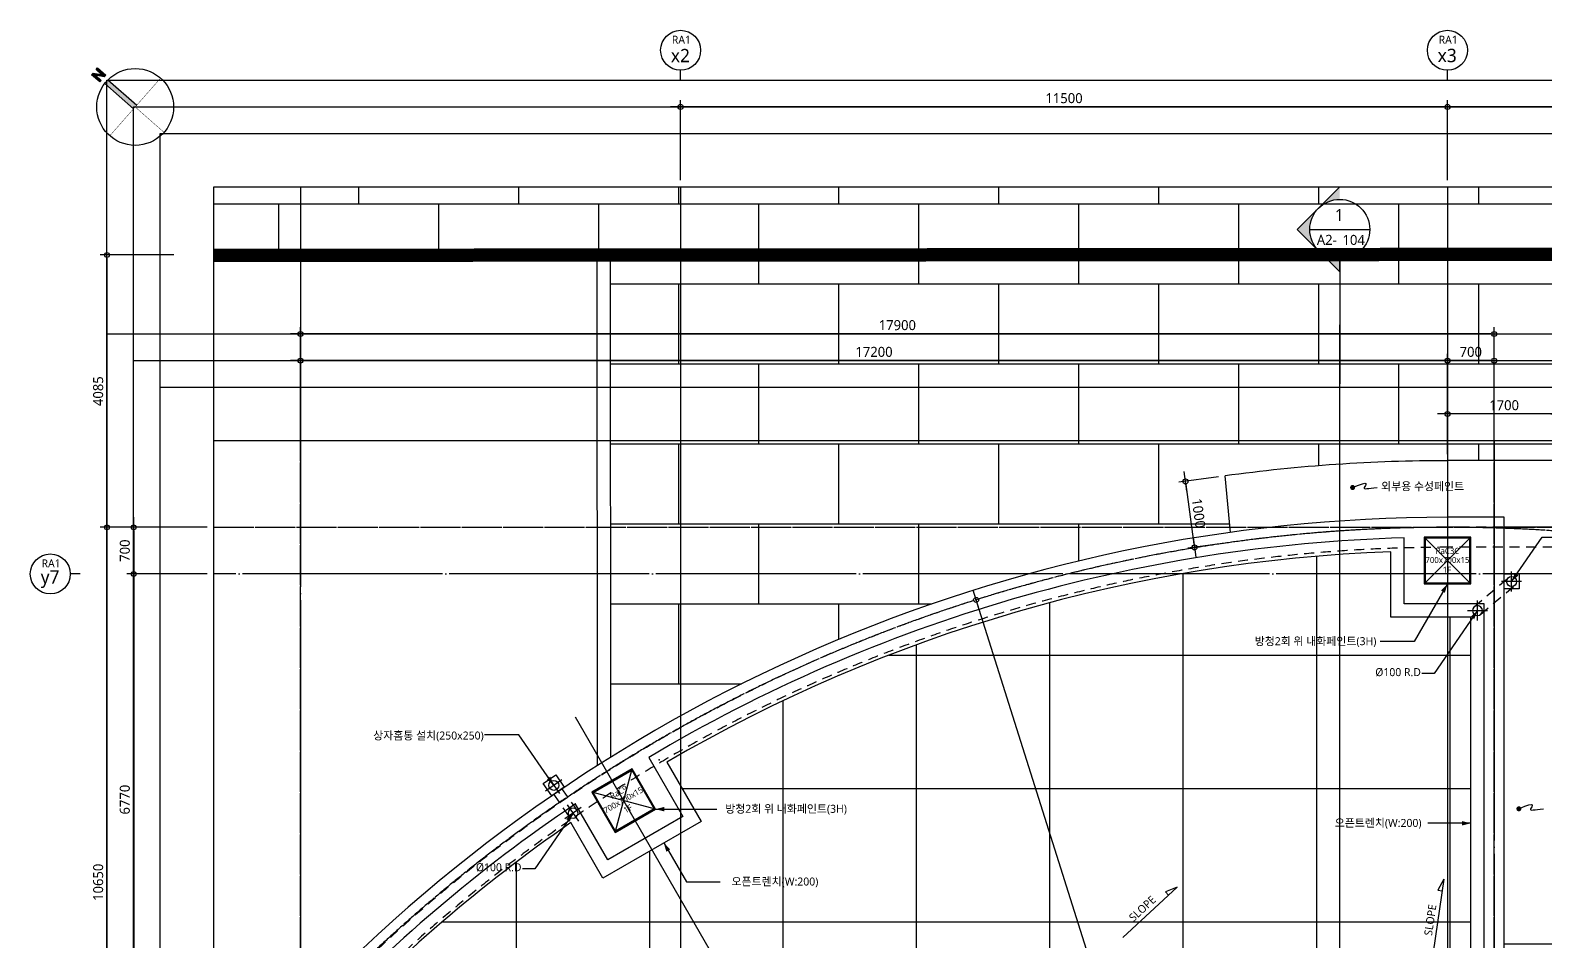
# Model space of a CAD drawing. Header units: millimetres. Extents: x 184384 to 428726, y 73696 to 101396.
# Drawn here: x 225434 to 248161, y 86646 to 100318 of the extents above; entities that cross this region are included whole.
import ezdxf
from ezdxf.enums import TextEntityAlignment as Align
from ezdxf.xclip import XClip

# ---------------------------------------------------------------- set-up
doc = ezdxf.new("R2010")
doc.units = ezdxf.units.MM
doc.header["$LTSCALE"] = 100
doc.header["$MEASUREMENT"] = 0
doc.header["$XCLIPFRAME"] = 0
doc.header["$PDSIZE"] = -10
for name, pattern in [('-HID', [2.5, 1.5, -1]), ('CEN', [62, 60, -1, 0, -1]), ('PHANTOM2', [1.25, 0.625, -0.125, 0.125, -0.125, 0.125, -0.125])]:
    doc.linetypes.add(name, pattern=pattern)
doc.layers.get('0').update_dxf_attribs({"linetype": 'CONTINUOUS'})
doc.layers.get('DEFPOINTS').update_dxf_attribs({"color": 171, "linetype": 'CONTINUOUS'})
for name, color, linetype in [('CEN(ST)', 1, 'CEN'), ('COL-STEEL', 2, 'CONTINUOUS'), ('CON', 2, 'CONTINUOUS'), ('ELE-2', 3, 'CONTINUOUS'), ('ELE-3', 4, 'CONTINUOUS'), ('ELE4', 4, 'CONTINUOUS'), ('ELE9', 9, 'CONTINUOUS'), ('LAND-2', 4, 'CONTINUOUS'), ('LED', 7, 'CONTINUOUS'), ('NDIM', 7, 'CONTINUOUS'), ('RAMP-ELE3', 252, 'CONTINUOUS'), ('SASAC 도면번호', 6, 'CONTINUOUS'), ('SYM', 7, 'CONTINUOUS'), ('SYM(AXIS)', 7, 'CONTINUOUS'), ('SYMBOL', 7, 'CONTINUOUS'), ('TEXT', 3, 'CONTINUOUS'), ('TEXT(AXIS)', 2, 'CONTINUOUS'), ('TEXT(MIN)', 7, 'CONTINUOUS'), ('TEXT-기입', 6, 'CONTINUOUS'), ('대지', 1, 'PHANTOM2'), ('토목(식생보강토옹벽)', 254, 'CONTINUOUS'), ('트렌치', 9, 'CONTINUOUS'), ('홈통', 6, 'CONTINUOUS')]:
    doc.layers.add(name, color=color, linetype=linetype)
doc.layers.add('WORK', color=11, linetype='CONTINUOUS', plot=False)
doc.styles.add('CGS', font='cgse', dxfattribs={"bigfont": 'cgs'})
doc.styles.add('TE', font='malgun_0.ttf')
doc.styles.add('나눔바른고딕', font='NanumBarunGothic.ttf')
doc.dimstyles.new('NDIM 1200', dxfattribs={"dimscale": 500, "dimtxt": 3, "dimasz": 1, "dimexe": 2, "dimexo": 2, "dimgap": 1, "dimtad": 1, "dimdec": 0, "dimdsep": 46, "dimtxsty": 'CGS', "dimblk": 'DOT0', "dimcen": 1, "dimdle": 8, "dimclrd": 2, "dimclre": 2, "dimclrt": 2, "dimadec": 0, "dimazin": 0, "dimtfac": 1, "dimtdec": 0, "dimtix": 1, "dimtmove": 2, "dimatfit": 3, "dimldrblk": 'DOT0', "dimfxl": 1, "dimtolj": 1, "dimtzin": 0, "dimlwd": -1, "dimlwe": -1, "dimarcsym": 0})

# ---------------------------------------------------------------- blocks, each defined once
blk = doc.blocks.new('north1')
at = {"color": 6}
for p, q in [((0, 0.06), (0.998, 0.06)), ((1.12, 0.12), (1.405, 0.12)), ((1.12, 0.064), (1.12, 0.12)), ((1.319, 0.064), (1.12, 0.064)), ((1.12, -0.057), (1.319, 0.064)), ((1.405, 0.061), (1.215, -0.057)), ((1.405, 0.12), (1.405, 0.061)), ((0.998, -0.06), (0, -0.06)), ((1.12, -0.117), (1.12, -0.057)), ((1.405, -0.117), (1.12, -0.117)), ((1.215, -0.057), (1.405, -0.057)), ((1.405, -0.057), (1.405, -0.117))]:
    blk.add_line(p, q, dxfattribs=at)
at = {"color": 6, "const_width": 0.01}
for points in [[(0, -1), (0, 1)], [(0, 0), (-1, 0)]]:
    blk.add_lwpolyline(points, dxfattribs=at)
blk.add_circle((0, 0), 1)
at = {"color": 6}
for points in [[(0.998, 0.06), (1, 0), (0, 0.06), (0, 0)], [(1.12, 0.12), (1.12, 0.064), (1.405, 0.12), (1.319, 0.064)], [(1.319, 0.064), (1.215, -0.057), (1.12, -0.057), (1.12, -0.117)], [(1.405, 0.12), (1.319, 0.064), (1.405, 0.061), (1.215, -0.057)], [(0.998, -0.06), (1, 0), (0, -0.06), (0, 0)], [(1.12, -0.057), (1.12, -0.117), (1.405, -0.057), (1.405, -0.117)]]:
    blk.add_solid(points, dxfattribs=at)
blk = doc.blocks.new('A$C2EB71741')
at = {"layer": 'SYM'}
for p, q in [((0, 3920), (3920, 0)), ((0, 3920), (858, 3532)), ((858, 3532), (623, 3297))]:
    blk.add_line(p, q, dxfattribs=at)
blk = doc.blocks.new('A$C64A97E52')
at = {"layer": '홈통', "color": 1}
for p, q in [((200, 400), (200, 0)), ((400, 200), (0, 200))]:
    blk.add_line(p, q, dxfattribs=at)
at = {"layer": '홈통', "ltscale": 0.1}
blk.add_circle((200, 200), 100, dxfattribs=at)
blk = doc.blocks.new('A$C1AAE46AC')
at = {"layer": '홈통'}
blk.add_lwpolyline([(350, 50), (50, 50), (50, 350), (350, 350)], close=True, dxfattribs=at)
at = {"rotation": 180}
blk.add_blockref('A$C64A97E52', (400, 400), dxfattribs=at)
blk = doc.blocks.new('지상1층 램프평면-수정20220621')
at = {"layer": 'RAMP-ELE3', "linetype": '-HID'}
for points in [[(49700, 700), (23000, 700, 0.414214), (-500, -22800), (-500, -42800)], [(49700, 400), (23000, 400, 0.414214), (-200, -22800), (-200, -42800)]]:
    blk.add_lwpolyline(points, format="xyb", dxfattribs=at)
at = {"layer": 'WORK'}
blk.add_point((11177, -2790), dxfattribs=at)
blk = doc.blocks.new('*U139')
at = {"color": 0, "linetype": 'ByBlock'}
for p, q in [((350, 350), (-350, 350)), ((-350, 350), (-350, -350)), ((-335, 335), (335, 335)), ((-335, -335), (-335, 335)), ((335, 335), (335, -335)), ((350, -350), (350, 350)), ((-350, -350), (350, -350)), ((335, -335), (-335, -335))]:
    blk.add_line(p, q, dxfattribs=at)
at = {"layer": 'DEFPOINTS'}
blk.add_point((0, 0), dxfattribs=at)
blk = doc.blocks.new('RC9-1F')
at = {"layer": 'DEFPOINTS', "ltscale": 10000}
for p, q in [((-350, -350), (350, 350)), ((350, -350), (-350, 350))]:
    blk.add_line(p, q, dxfattribs=at)
at = {"ltscale": 0.1}
blk.add_blockref('*U139', (0, 0), dxfattribs=at)
at = {"layer": 'DEFPOINTS', "style": 'TE'}
for s, p in [('700x700x15', (0, -35)), ('RaC9', (0, 102)), ('1F', (-6, -182))]:
    blk.add_text(s, height=90, dxfattribs=at).set_placement(p, align=Align.CENTER)
blk = doc.blocks.new('RC3C-1F')
for points in [[(-350, -350), (350, -350), (350, 350), (-350, 350)], [(-335, -335), (335, -335), (335, 335), (-335, 335)]]:
    blk.add_lwpolyline(points, close=True)
at = {"layer": 'DEFPOINTS', "ltscale": 10000}
for p, q in [((-350, -350), (350, 350)), ((350, -350), (-350, 350))]:
    blk.add_line(p, q, dxfattribs=at)
at = {"layer": 'DEFPOINTS', "style": 'TE'}
for s, p in [('700x700x15', (0, -35)), ('RaC3C', (0, 102)), ('1F', (-6, -182))]:
    blk.add_text(s, height=90, dxfattribs=at).set_placement(p, align=Align.CENTER)
blk = doc.blocks.new('경비동 지붕')
at = {"layer": 'CEN(ST)', "ltscale": 0.1}
for points in [[(-17900, -2000), (-17900, 12650)], [(0, -2000), (0, 12650)], [(-19900, 10650), (2000, 10650)], [(-19900, 3183), (-16900, 3183)], [(-19900, 0), (2000, 0)]]:
    blk.add_lwpolyline(points, dxfattribs=at)
blk.add_arc((-691, -12915), 23565, 83.444, 144.6026, dxfattribs=at)
at = {"layer": 'CON', "ltscale": 0.1}
blk.add_lwpolyline([(-18050, 3242), (-18050, -150), (150, -150), (150, 10800), (-700, 10800, 0.20814)], format="xyb", close=True, dxfattribs=at)
for points in [[(-350, 10500), (-1050, 10500), (-1050, 9800), (-350, 9800)], [(-13533, 6678), (-13183, 6072), (-12577, 6422), (-12927, 7028)]]:
    blk.add_lwpolyline(points, close=True, dxfattribs=at)
blk.add_arc((-691, -12915), 23415, 136.613, 136.6297, dxfattribs=at)
at = {"layer": 'ELE-2', "ltscale": 1000}
for points in [[(-1350, 10491, 0.128027), (-12679, 7198, 0.128027)], [(-13778, 6501, 0.055843), (-17750, 3124), (-17750, 150), (-150, 150), (-150, 9500)]]:
    blk.add_lwpolyline(points, format="xyb", dxfattribs=at)
for points in [[(-150, 9500), (-1350, 9500), (-1350, 10491)], [(-12678, 7197), (-12167, 6312), (-13293, 5662), (-13781, 6507)]]:
    blk.add_lwpolyline(points, dxfattribs=at)
blk = doc.blocks.new('DOT0')
blk.add_line((-3, 0), (3, 0))
at = {"color": 6}
blk.add_circle((0, 0), 0.75, dxfattribs=at)
blk = doc.blocks.new('*D281')
at = {"layer": 'DEFPOINTS', "color": 0, "ltscale": 0.4, "transparency": 16777216}
for p in [(246687, 99168), (246687, 97968), (258187, 97968)]:
    blk.add_point(p, dxfattribs=at)
at = {"layer": 'NDIM', "ltscale": 0.4, "transparency": 16777216}
for p, q in [((246687, 98068), (246687, 99268)), ((258137, 99168), (246737, 99168)), ((258187, 98068), (258187, 99268))]:
    blk.add_line(p, q, dxfattribs=at)
at = {"layer": 'NDIM', "ltscale": 0.4, "transparency": 16777216, "xscale": 50, "yscale": 50, "zscale": 50, "rotation": 180}
blk.add_blockref('DOT0', (246687, 99168), dxfattribs=at)
at = {"layer": 'NDIM', "ltscale": 0.4, "transparency": 16777216, "xscale": 50, "yscale": 50, "zscale": 50}
blk.add_blockref('DOT0', (258187, 99168), dxfattribs=at)
at = {"layer": 'NDIM', "ltscale": 0.4, "transparency": 16777216, "insert": (252437, 99299), "char_height": 150, "attachment_point": 5, "style": '나눔바른고딕'}
blk.add_mtext('\\A1;11500', dxfattribs=at)
blk = doc.blocks.new('*D282')
at = {"layer": 'DEFPOINTS', "color": 0, "ltscale": 0.4, "transparency": 16777216}
for p in [(235187, 99168), (235187, 97968), (246687, 97968)]:
    blk.add_point(p, dxfattribs=at)
at = {"layer": 'NDIM', "ltscale": 0.4, "transparency": 16777216}
for p, q in [((235187, 98068), (235187, 99268)), ((246637, 99168), (235237, 99168)), ((246687, 98068), (246687, 99268))]:
    blk.add_line(p, q, dxfattribs=at)
at = {"layer": 'NDIM', "ltscale": 0.4, "transparency": 16777216, "xscale": 50, "yscale": 50, "zscale": 50, "rotation": 180}
blk.add_blockref('DOT0', (235187, 99168), dxfattribs=at)
at = {"layer": 'NDIM', "ltscale": 0.4, "transparency": 16777216, "xscale": 50, "yscale": 50, "zscale": 50}
blk.add_blockref('DOT0', (246687, 99168), dxfattribs=at)
at = {"layer": 'NDIM', "ltscale": 0.4, "transparency": 16777216, "insert": (240937, 99299), "char_height": 150, "attachment_point": 5, "style": '나눔바른고딕'}
blk.add_mtext('\\A1;11500', dxfattribs=at)
blk = doc.blocks.new('A$C2F20087E')
at = {"layer": 'SYM(AXIS)'}
blk.add_line((600, 0), (600, 300), dxfattribs=at)
blk.add_circle((600, 900), 600, dxfattribs=at)
blk = doc.blocks.new('*D284')
at = {"layer": 'DEFPOINTS', "color": 0, "ltscale": 0.4, "transparency": 16777216}
for p in [(228184, 92862), (226584, 82212), (228184, 82212)]:
    blk.add_point(p, dxfattribs=at)
at = {"layer": 'NDIM', "ltscale": 0.4, "transparency": 16777216}
for p, q in [((228084, 92862), (226484, 92862)), ((226584, 92812), (226584, 82262)), ((228084, 82212), (226484, 82212))]:
    blk.add_line(p, q, dxfattribs=at)
at = {"layer": 'NDIM', "ltscale": 0.4, "transparency": 16777216, "xscale": 50, "yscale": 50, "zscale": 50}
for p, rotation in [((226584, 92862), 90), ((226584, 82212), 270)]:
    blk.add_blockref('DOT0', p, dxfattribs=dict(at, rotation=rotation))
at = {"layer": 'NDIM', "ltscale": 0.4, "transparency": 16777216, "insert": (226452, 87537), "char_height": 150, "attachment_point": 5, "rotation": 90, "style": '나눔바른고딕'}
blk.add_mtext('\\A1;10650', dxfattribs=at)
blk = doc.blocks.new('*D286')
at = {"layer": 'DEFPOINTS', "color": 0, "ltscale": 0.4, "transparency": 16777216}
for p in [(228184, 92162), (226984, 85392), (228184, 85392)]:
    blk.add_point(p, dxfattribs=at)
at = {"layer": 'NDIM', "ltscale": 0.4, "transparency": 16777216}
for p, q in [((228084, 92162), (226884, 92162)), ((226984, 92112), (226984, 85442)), ((228084, 85392), (226884, 85392))]:
    blk.add_line(p, q, dxfattribs=at)
at = {"layer": 'NDIM', "ltscale": 0.4, "transparency": 16777216, "xscale": 50, "yscale": 50, "zscale": 50}
for p, rotation in [((226984, 92162), 90), ((226984, 85392), 270)]:
    blk.add_blockref('DOT0', p, dxfattribs=dict(at, rotation=rotation))
at = {"layer": 'NDIM', "ltscale": 0.4, "transparency": 16777216, "insert": (226852, 88777), "char_height": 150, "attachment_point": 5, "rotation": 90, "style": '나눔바른고딕'}
blk.add_mtext('\\A1;6770', dxfattribs=at)
blk = doc.blocks.new('*D287')
at = {"layer": 'DEFPOINTS', "color": 0, "ltscale": 0.4, "transparency": 16777216}
for p in [(227684, 96947), (226584, 92862), (228184, 92862)]:
    blk.add_point(p, dxfattribs=at)
at = {"layer": 'NDIM', "ltscale": 0.4, "transparency": 16777216}
for p, q in [((227584, 96947), (226484, 96947)), ((226584, 96897), (226584, 92912)), ((228084, 92862), (226484, 92862))]:
    blk.add_line(p, q, dxfattribs=at)
at = {"layer": 'NDIM', "ltscale": 0.4, "transparency": 16777216, "xscale": 50, "yscale": 50, "zscale": 50}
for p, rotation in [((226584, 96947), 90), ((226584, 92862), 270)]:
    blk.add_blockref('DOT0', p, dxfattribs=dict(at, rotation=rotation))
at = {"layer": 'NDIM', "ltscale": 0.4, "transparency": 16777216, "insert": (226452, 94904), "char_height": 150, "attachment_point": 5, "rotation": 90, "style": '나눔바른고딕'}
blk.add_mtext('\\A1;4085', dxfattribs=at)
blk = doc.blocks.new('*D288')
at = {"layer": 'DEFPOINTS', "color": 0, "ltscale": 0.4, "transparency": 16777216}
for p in [(228184, 92862), (226984, 92162), (228184, 92162)]:
    blk.add_point(p, dxfattribs=at)
at = {"layer": 'NDIM', "ltscale": 0.4, "transparency": 16777216}
for p, q in [((228084, 92862), (226884, 92862)), ((226984, 92812), (226984, 92212)), ((228084, 92162), (226884, 92162))]:
    blk.add_line(p, q, dxfattribs=at)
at = {"layer": 'NDIM', "ltscale": 0.4, "transparency": 16777216, "xscale": 50, "yscale": 50, "zscale": 50}
for p, rotation in [((226984, 92862), 90), ((226984, 92162), 270)]:
    blk.add_blockref('DOT0', p, dxfattribs=dict(at, rotation=rotation))
at = {"layer": 'NDIM', "ltscale": 0.4, "transparency": 16777216, "insert": (226852, 92512), "char_height": 150, "attachment_point": 5, "rotation": 90, "style": '나눔바른고딕'}
blk.add_mtext('\\A1;700', dxfattribs=at)
blk = doc.blocks.new('*D292')
at = {"layer": 'DEFPOINTS', "color": 0, "ltscale": 0.4, "transparency": 16777216}
for p in [(246687, 95362), (246687, 94162), (247387, 94162)]:
    blk.add_point(p, dxfattribs=at)
at = {"layer": 'NDIM', "ltscale": 0.4, "transparency": 16777216}
for p, q in [((246687, 94262), (246687, 95462)), ((247387, 94262), (247387, 95462)), ((247337, 95362), (246737, 95362))]:
    blk.add_line(p, q, dxfattribs=at)
at = {"layer": 'NDIM', "ltscale": 0.4, "transparency": 16777216, "xscale": 50, "yscale": 50, "zscale": 50, "rotation": 180}
blk.add_blockref('DOT0', (246687, 95362), dxfattribs=at)
at = {"layer": 'NDIM', "ltscale": 0.4, "transparency": 16777216, "xscale": 50, "yscale": 50, "zscale": 50}
blk.add_blockref('DOT0', (247387, 95362), dxfattribs=at)
at = {"layer": 'NDIM', "ltscale": 0.4, "transparency": 16777216, "insert": (247037, 95493), "char_height": 150, "attachment_point": 5, "style": '나눔바른고딕'}
blk.add_mtext('\\A1;700', dxfattribs=at)
blk = doc.blocks.new('*D293')
at = {"layer": 'DEFPOINTS', "color": 0, "ltscale": 0.4, "transparency": 16777216}
for p in [(229487, 95362), (229487, 94162), (246687, 94162)]:
    blk.add_point(p, dxfattribs=at)
at = {"layer": 'NDIM', "ltscale": 0.4, "transparency": 16777216}
for p, q in [((229487, 94262), (229487, 95462)), ((246687, 94262), (246687, 95462)), ((246637, 95362), (229537, 95362))]:
    blk.add_line(p, q, dxfattribs=at)
at = {"layer": 'NDIM', "ltscale": 0.4, "transparency": 16777216, "xscale": 50, "yscale": 50, "zscale": 50, "rotation": 180}
blk.add_blockref('DOT0', (229487, 95362), dxfattribs=at)
at = {"layer": 'NDIM', "ltscale": 0.4, "transparency": 16777216, "xscale": 50, "yscale": 50, "zscale": 50}
blk.add_blockref('DOT0', (246687, 95362), dxfattribs=at)
at = {"layer": 'NDIM', "ltscale": 0.4, "transparency": 16777216, "insert": (238087, 95493), "char_height": 150, "attachment_point": 5, "style": '나눔바른고딕'}
blk.add_mtext('\\A1;17200', dxfattribs=at)
blk = doc.blocks.new('*D294')
at = {"layer": 'DEFPOINTS', "color": 0, "ltscale": 0.4, "transparency": 16777216}
for p in [(229487, 95762), (229487, 94162), (247387, 94162)]:
    blk.add_point(p, dxfattribs=at)
at = {"layer": 'NDIM', "ltscale": 0.4, "transparency": 16777216}
for p, q in [((229487, 94262), (229487, 95862)), ((247337, 95762), (229537, 95762)), ((247387, 94262), (247387, 95862))]:
    blk.add_line(p, q, dxfattribs=at)
at = {"layer": 'NDIM', "ltscale": 0.4, "transparency": 16777216, "xscale": 50, "yscale": 50, "zscale": 50, "rotation": 180}
blk.add_blockref('DOT0', (229487, 95762), dxfattribs=at)
at = {"layer": 'NDIM', "ltscale": 0.4, "transparency": 16777216, "xscale": 50, "yscale": 50, "zscale": 50}
blk.add_blockref('DOT0', (247387, 95762), dxfattribs=at)
at = {"layer": 'NDIM', "ltscale": 0.4, "transparency": 16777216, "insert": (238437, 95894), "char_height": 150, "attachment_point": 5, "style": '나눔바른고딕'}
blk.add_mtext('\\A1;17900', dxfattribs=at)
blk = doc.blocks.new('*D306')
at = {"layer": 'DEFPOINTS', "color": 0, "ltscale": 0.4, "transparency": 16777216}
for p in [(246687, 94562), (246687, 93861), (248387, 93862)]:
    blk.add_point(p, dxfattribs=at)
at = {"layer": 'NDIM', "ltscale": 0.4, "transparency": 16777216}
for p, q in [((246687, 93961), (246687, 94662)), ((248337, 94562), (246737, 94562)), ((248387, 93962), (248387, 94662))]:
    blk.add_line(p, q, dxfattribs=at)
at = {"layer": 'NDIM', "ltscale": 0.4, "transparency": 16777216, "xscale": 50, "yscale": 50, "zscale": 50, "rotation": 180}
blk.add_blockref('DOT0', (246687, 94562), dxfattribs=at)
at = {"layer": 'NDIM', "ltscale": 0.4, "transparency": 16777216, "xscale": 50, "yscale": 50, "zscale": 50}
blk.add_blockref('DOT0', (248387, 94562), dxfattribs=at)
at = {"layer": 'NDIM', "ltscale": 0.4, "transparency": 16777216, "insert": (247537, 94693), "char_height": 150, "attachment_point": 5, "style": '나눔바른고딕'}
blk.add_mtext('\\A1;1700', dxfattribs=at)
blk = doc.blocks.new('*D307')
at = {"layer": 'DEFPOINTS', "color": 0, "ltscale": 0.4, "transparency": 16777216}
for p in [(243351, 93633), (242893, 92561), (243487, 92642)]:
    blk.add_point(p, dxfattribs=at)
at = {"layer": 'NDIM', "ltscale": 0.4, "transparency": 16777216}
for p, q in [((243252, 93620), (242658, 93538)), ((242764, 93502), (242886, 92610)), ((243388, 92629), (242794, 92547))]:
    blk.add_line(p, q, dxfattribs=at)
at = {"layer": 'NDIM', "ltscale": 0.4, "transparency": 16777216, "xscale": 50, "yscale": 50, "zscale": 50}
for p, rotation in [((242757, 93551), 97.82505088946868), ((242893, 92561), 277.8250508894687)]:
    blk.add_blockref('DOT0', p, dxfattribs=dict(at, rotation=rotation))
at = {"layer": 'NDIM', "ltscale": 0.4, "transparency": 16777216, "insert": (242955, 93074), "char_height": 150, "attachment_point": 5, "rotation": 277.8251, "style": '나눔바른고딕'}
blk.add_mtext('\\A1;1000', dxfattribs=at)

msp = doc.modelspace()

# ---------------------------------------------------------------- hatches: boundary and pattern name
at = {"layer": 'ELE9', "ltscale": 0.1}
h = msp.add_hatch(dxfattribs=at)
h.set_pattern_fill('NET', color=256, scale=16000)
h.set_pattern_definition([(0, (40724.6, 28943.3), (0, 2000), []), (90, (40724.6, 28943.3), (-2000, 1e-13), [])])
edge = h.paths.add_edge_path()
edge.add_line((229836.9, 85256.2), (229836.9, 82562))
edge.add_line((229836.9, 82562), (247036.9, 82562))
edge.add_line((247036.9, 82562), (247036.9, 91512))
edge.add_line((247036.9, 91512), (245836.9, 91512))
edge.add_line((245836.9, 91512), (245836.9, 92496))
edge.add_arc((246696.3, 69296.7), 23215.3, 92.12148, 120.30971)
edge.add_line((234980.1, 89338.7), (235492.7, 88450.9))
edge.add_line((235492.7, 88450.9), (234020.4, 87600.9))
edge.add_line((234020.4, 87600.9), (233540.7, 88431.8))
edge.add_arc((247078.4, 68895), 23768.9, 124.71932, 136.50065)
at = {"layer": 'SYM'}
h = msp.add_hatch(color=256, dxfattribs=at)
h.paths.add_polyline_path([(244435.7, 97331.2), (244753.9, 97013, -0.4142136), (244753.9, 97649.3)])
h.paths.add_polyline_path([(244753.9, 97013), (245072.1, 96694.8), (245072.1, 96881.2, -0.1989124)])
h.paths.add_polyline_path([(244753.9, 97649.3, -0.1989124), (245072.1, 97781.2), (245072.1, 97967.5)])
at = {"layer": '토목(식생보강토옹벽)', "true_color": 0xc7c8ca}
h = msp.add_hatch(dxfattribs=at)
h.set_pattern_fill('AR-B816', color=9, scale=150)
h.set_pattern_definition([(0, (-46696842.3, -1935087.6), (0, 1200), []), (90, (-46696842.3, -1935087.6), (-1200, 1200), [1200, -1200])])
edge = h.paths.add_edge_path()
edge.add_line((248386.9, 93862), (248386.9, 92862.3))
edge.add_line((248386.9, 92862.3), (258674.8, 92862.3))
edge.add_arc((247556.4, 88909.9), 11800, 19.56979, 50.13895)
edge.add_line((255119.4, 97967.5), (228183.9, 97967.5))
edge.add_line((228183.9, 97967.5), (228183.9, 96941.9))
edge.add_line((228183.9, 96941.9), (234132.8, 96946.2))
edge.add_line((234132.8, 96946.2), (234138.3, 89414.5))
edge.add_arc((246696.3, 69296.9), 23715.4, 97.90987, 121.97352, ccw=False)
edge.add_line((243432.7, 92786.7), (243351.3, 93633.2))
edge.add_arc((246686.9, 69362), 24499.3, 90, 97.82505, ccw=False)
edge.add_line((246686.9, 93861.3), (248386.9, 93862))

# ---------------------------------------------------------------- linework, layer by layer
at = {"layer": 'CEN(ST)', "ltscale": 10000}
msp.add_line((242106.2, 75295.8), (233609.9, 90011.8), dxfattribs=at)
at = {"layer": 'CEN(ST)'}
for points in [[(229486.9, 97967.5), (229486.9, 76895.8)], [(247386.9, 94162), (247386.9, 76895.8)]]:
    msp.add_lwpolyline(points, dxfattribs=at)
at = {"layer": 'CEN(ST)', "ltscale": 10000}
for points in [[(235186.9, 97967.5), (235186.9, 75295.8)], [(246686.9, 97967.5), (246686.9, 75295.8)]]:
    msp.add_lwpolyline(points, dxfattribs=at)
at = {"layer": 'CEN(ST)', "ltscale": 0.5}
msp.add_lwpolyline([(259518.1, 92162), (228183.9, 92162)], dxfattribs=at)
at = {"layer": 'DEFPOINTS'}
msp.add_line((245072.1, 74795.8), (245072.1, 95901.4), dxfattribs=at)
at = {"layer": 'DEFPOINTS', "ltscale": 1000}
for p, q in [((228183.9, 94162), (249386.9, 94162)), ((228183.9, 76895.8), (228183.9, 94162))]:
    msp.add_line(p, q, dxfattribs=at)
at = {"layer": 'DEFPOINTS'}
for points in [[(226583.9, 99567.5), (260718.1, 99567.5), (260718.1, 73695.8), (226583.9, 73695.8)], [(226983.9, 99167.5), (260718.1, 99167.5), (260718.1, 74095.8), (226983.9, 74095.8)], [(227383.9, 98767.5), (260318.1, 98767.5), (260318.1, 74495.8), (227383.9, 74495.8)], [(228183.9, 97967.5), (259518.1, 97967.5), (259518.1, 75295.8), (228183.9, 75295.8)]]:
    msp.add_lwpolyline(points, close=True, dxfattribs=at)
at = {"layer": 'DEFPOINTS', "ltscale": 1000}
for points in [[(226583.9, 95762), (250986.9, 95762), (250986.9, 75295.8), (226583.9, 75295.8)], [(226983.9, 95362), (250586.9, 95362), (250586.9, 75695.8), (226983.9, 75695.8)], [(227383.9, 94962), (250186.9, 94962), (250186.9, 76095.8), (227383.9, 76095.8)]]:
    msp.add_lwpolyline(points, close=True, dxfattribs=at)
at = {"layer": 'ELE-3', "ltscale": 1000}
msp.add_line((243432.7, 92786.3), (243351.3, 93633.2), dxfattribs=at)
msp.add_lwpolyline([(247536.9, 86612), (248386.9, 86612), (248386.9, 93862), (246686.9, 93862)], dxfattribs=at)
msp.add_arc((246686.9, 69362), 24499.3, 90, 97.82505, dxfattribs=at)
at = {"layer": 'ELE4', "color": 8}
for points in [[(233938.4, 89288), (233932.8, 96946.1)], [(234138.3, 89414.2), (234132.8, 96946.2)]]:
    msp.add_lwpolyline(points, dxfattribs=at)
at = {"layer": 'LAND-2', "color": 8, "ltscale": 0.1}
msp.add_lwpolyline([(257686.9, 92862), (247536.9, 92862)], dxfattribs=at)
at = {"layer": 'LED', "const_width": 37.5}
for points in [[(245265.2, 93477.8, -1), (245265.2, 93440.3, -1)], [(247758.7, 88658.5, -1), (247758.7, 88621, -1)]]:
    msp.add_lwpolyline(points, format="xyb", close=True, dxfattribs=at)
at = {"layer": 'LED'}
for points in [[(245265.2, 93459.1), (245354.4, 93496.3), (245413.6, 93516.4), (245448.1, 93522.5), (245463.2, 93518), (245464.5, 93506.1), (245457.4, 93489.9), (245447.1, 93472.7), (245439.2, 93457.8), (245438.1, 93447.7), (245444.6, 93442.3), (245458.5, 93440.6), (245479.6, 93441.8), (245507.7, 93445.2), (245542.7, 93449.7), (245584.4, 93454.6), (245632.7, 93459.1)], [(247758.7, 88639.7), (247847.9, 88676.9), (247907.1, 88697), (247941.6, 88703.2), (247956.7, 88698.7), (247958, 88686.7), (247950.9, 88670.5), (247940.6, 88653.4), (247932.7, 88638.5), (247931.6, 88628.4), (247938.1, 88622.9), (247952, 88621.2), (247973.1, 88622.5), (248001.2, 88625.8), (248036.2, 88630.4), (248077.9, 88635.3), (248126.1, 88639.7)]]:
    msp.add_lwpolyline(points, dxfattribs=at)
at = {"layer": 'LED', "ltscale": 1000}
for points in [[(247649.4, 92049.5), (248105.2, 92712), (248438.2, 92712)], [(246686.9, 92012), (246186.9, 91149.5), (245680.2, 91149.5)], [(247136.9, 91612), (246486.6, 90667), (246302.4, 90667)], [(233284.1, 88991.2), (232762.5, 89749.2), (232247.2, 89749.2)], [(233573.2, 88575.5), (232998.6, 87740.4), (232814.4, 87740.4)], [(234809.7, 88633.9), (235730.1, 88633.9)], [(247036.9, 88422), (246391, 88422)], [(234934.1, 88128.4), (235273.6, 87542.8), (235780.3, 87542.8)]]:
    msp.add_lwpolyline(points, dxfattribs=at)
at = {"layer": 'LED'}
for points in [[(247649.4, 92049.5), (247697.5, 92178.2), (247752.4, 92140.4)], [(246686.9, 92012), (246648.8, 91879.9), (246591.2, 91913.3)], [(247136.9, 91612), (247088.7, 91483.2), (247033.8, 91521)], [(233284.1, 88991.2), (233235.9, 89120), (233181, 89082.2)], [(234809.7, 88633.9), (234943, 88667.2), (234943, 88600.5)], [(233573.2, 88575.5), (233525.1, 88446.7), (233470.2, 88484.5)], [(247036.9, 88422), (246903.5, 88455.4), (246903.5, 88388.7)], [(234934.1, 88128.4), (234972.2, 87996.3), (235029.9, 88029.8)]]:
    msp.add_solid(points, dxfattribs=at)
at = {"layer": 'NDIM', "ltscale": 0.4}
msp.add_line((244310.7, 76895.8), (239633.5, 91726.3), dxfattribs=at)
at = {"layer": 'SYM'}
for p, q in [((245072.1, 97967.5), (244435.7, 97331.2)), ((245072.1, 96694.8), (244435.7, 97331.2)), ((244622.1, 97331.2), (245522.1, 97331.2)), ((245072.1, 96694.8), (245072.1, 96881.2)), ((245072.1, 96881.2), (245072.1, 95012.3))]:
    msp.add_line(p, q, dxfattribs=at)
msp.add_circle((245072.1, 97331.2), 450, dxfattribs=at)
at = {"layer": '대지', "ltscale": 10, "const_width": 200}
msp.add_lwpolyline([(259518.1, 96875.3), (253325.1, 96960), (228183.9, 96941.5)], dxfattribs=at)
at = {"layer": '트렌치', "ltscale": 0.1}
msp.add_lwpolyline([(229836.9, 85256.2), (229836.9, 82562), (247036.9, 82562), (247036.9, 91512), (245836.9, 91512), (245836.9, 92496, 0.1236183), (234980.1, 89338.7), (235492.7, 88450.9), (234020.4, 87600.9), (233540.7, 88431.8, 0.0514511)], format="xyb", close=True, dxfattribs=at)
at = {"layer": '홈통', "color": 254, "linetype": '-HID'}
for p, q in [((233511.4, 88532.9), (233222.3, 88948.7)), ((233635, 88618), (233345.8, 89033.8))]:
    msp.add_line(p, q, dxfattribs=at)
for points in [[(247088.7, 91669.5), (247601.9, 92107.5)], [(247185, 91554.5), (247698.2, 91992.5)]]:
    msp.add_lwpolyline(points, dxfattribs=at)

# ---------------------------------------------------------------- block references
at = {"xscale": 0.5000000000000027, "yscale": 0.5000000000000027, "zscale": 0.5000000000000027}
for p in [(234886.9, 99567.5), (246386.9, 99567.5)]:
    msp.add_blockref('A$C2F20087E', p, dxfattribs=at)
ref = msp.add_blockref('지상1층 램프평면-수정20220621', (223686.9, 92162))
XClip(ref).set_block_clipping_path([(4497.0208026245, -16866.1383459165), (35831.2787201107, 5805.5914666534)])
for name, p, xscale, yscale, zscale, rotation in [('A$C2F20087E', (226183.9, 91862), 0.5000000000000044, 0.5000000000000044, 0.5000000000000044, 90), ('A$C64A97E52', (247286.9, 91762), -0.75, 0.75, 0.75, 89.99999999998522), ('A$C64A97E52', (233364.6, 88614), -0.7500000000000003, 0.7500000000000001, 0.75, 214.5327993846588), ('A$C2EB71741', (247103, 86956.9), -0.2000000000000001, 0.2000000000000001, 0.2000000000000001, 36.69503476028228), ('A$C2EB71741', (242603.7, 86679.6), -0.2, 0.2000000000000001, 0.2000000000000001, 357.7159129849092)]:
    msp.add_blockref(name, p, dxfattribs=dict(xscale=xscale, yscale=yscale, zscale=zscale, rotation=rotation))
at = {"layer": 'COL-STEEL', "ltscale": 0.1}
msp.add_blockref('RC3C-1F', (246686.9, 92362), dxfattribs=at)
at = {"layer": 'COL-STEEL', "ltscale": 0.1, "rotation": 30.00000000015339}
msp.add_blockref('RC9-1F', (234331.5, 88762), dxfattribs=at)
at = {"layer": 'NDIM', "ltscale": 0.4, "xscale": 49.99999999999999, "yscale": 49.99999999999999, "zscale": 49.99999999999999, "rotation": 107.5039557206546}
msp.add_blockref('DOT0', (239618.5, 91774), dxfattribs=at)
at = {"layer": 'SASAC 도면번호'}
ref = msp.add_blockref('경비동 지붕', (247386.9, 82212), dxfattribs=at)
XClip(ref).set_block_clipping_path([(-19202.9791973681, -6916.1383459159), (12131.2787201106, 15755.591466654)])
at = {"layer": 'SYMBOL', "xscale": 576.2625349315023, "yscale": 576.2625349315023, "zscale": 576.2625349315023, "rotation": 138.6331070124293}
msp.add_blockref('north1', (227006.7, 99167.5), dxfattribs=at)
at = {"layer": '홈통'}
for p, xscale, yscale, zscale, rotation in [((247799.4, 91899.5), 0.75, 0.75, 0.75, 89.99999999998528), ((233322.6, 89199.8), 0.7500000000000001, 0.7500000000000001, 0.7500000000000001, 214.5327993846589)]:
    msp.add_blockref('A$C1AAE46AC', p, dxfattribs=dict(at, xscale=xscale, yscale=yscale, zscale=zscale, rotation=rotation))

# ---------------------------------------------------------------- texts
at = {"layer": 'TEXT', "style": '나눔바른고딕'}
for s, height, p in [('1', 180, (244999.3, 97457.8)), ('A2-', 150, (244728.8, 97099)), ('104', 150, (245113.2, 97098.4))]:
    msp.add_text(s, height=height, dxfattribs=at).set_placement(p)
at = {"layer": 'TEXT(AXIS)', "style": '나눔바른고딕'}
for p in [(235198.7, 100176.4), (246698.7, 100176.4), (225745.8, 92320.9)]:
    msp.add_text('RA1', height=120, dxfattribs=at).set_placement(p, align=Align.MIDDLE_CENTER)
for s, p in [('x2', (235183.5, 99940.1)), ('x3', (246683.5, 99940.1)), ('y7', (225730.5, 92084.5))]:
    msp.add_text(s, height=200, dxfattribs=at).set_placement(p, align=Align.MIDDLE)
at = {"layer": 'TEXT(MIN)', "style": '나눔바른고딕'}
for rotation, p in [(42.71591, (241938.3, 86982.9)), (81.69503, (246395.8, 86738.5))]:
    msp.add_text('SLOPE', height=120, rotation=rotation, dxfattribs=at).set_placement(p, align=Align.MIDDLE_LEFT)
at = {"layer": 'TEXT-기입', "style": '나눔바른고딕'}
msp.add_text('외부용 수성페인트', height=120, dxfattribs=at).set_placement((245692.5, 93476.9), align=Align.MIDDLE_LEFT)
for s, p in [('방청2회 위 내화페인트(3H)', (245621.5, 91154)), ('Ø100 R.D', (246288.6, 90689.5)), ('방청2회 위 내화페인트(3H)', (237680.9, 88639.2)), ('오픈트렌치(W:200)', (246298.4, 88427.3)), ('Ø100 R.D', (232800.5, 87762.9)), ('오픈트렌치(W:200)', (237251.9, 87548.2))]:
    msp.add_text(s, height=120, dxfattribs=at).set_placement(p, align=Align.MIDDLE_RIGHT)
msp.add_text('상자홈통 설치(250x250)', height=120, rotation=360, dxfattribs=at).set_placement((232233.4, 89738.3), align=Align.MIDDLE_RIGHT)

# ---------------------------------------------------------------- dimensions: what is measured, and where the dimension line sits
at = {"layer": 'NDIM', "ltscale": 0.4}
for base, p1, p2, angle, picture, middle in [((235186.9, 99167.5), (246686.9, 97967.5), (235186.9, 97967.5), 180, '*D282', (240936.9, 99299)), ((246686.9, 99167.5), (258186.9, 97967.5), (246686.9, 97967.5), 180, '*D281', (252436.9, 99299)), ((226583.9, 92862), (227683.9, 96946.8), (228183.9, 92862), 270, '*D287', (226452.4, 94904.4)), ((229486.9, 95762), (247386.9, 94162), (229486.9, 94162), 180, '*D294', (238436.9, 95893.5)), ((229486.9, 95362), (246686.9, 94162), (229486.9, 94162), 180, '*D293', (238086.9, 95493.4)), ((246686.9, 95362), (247386.9, 94162), (246686.9, 94162), 180, '*D292', (247036.9, 95493.4)), ((246686.9, 94562), (248386.9, 93862), (246686.9, 93861.3), 180, '*D306', (247536.9, 94693.4)), ((242893, 92560.8), (243351.3, 93633.2), (243487.5, 92642.5), 277.82505, '*D307', (242955.2, 93074)), ((226583.9, 82212), (228183.9, 92862), (228183.9, 82212), 270, '*D284', (226452.3, 87537)), ((226983.9, 92162), (228183.9, 92862), (228183.9, 92162), 270, '*D288', (226852.4, 92512)), ((226983.9, 85392), (228183.9, 92162), (228183.9, 85392), 270, '*D286', (226852.3, 88777))]:
    dim = msp.add_linear_dim(base=base, p1=p1, p2=p2, angle=angle, dimstyle='NDIM 1200', override={"dimscale": 50, "dimtxsty": '나눔바른고딕', "dimclrd": 256, "dimclre": 256, "dimclrt": 256}, dxfattribs=at)
    dim.commit()
    dim.dimension.update_dxf_attribs({"geometry": picture, "text_midpoint": middle})

doc.saveas('drawing.dxf')
